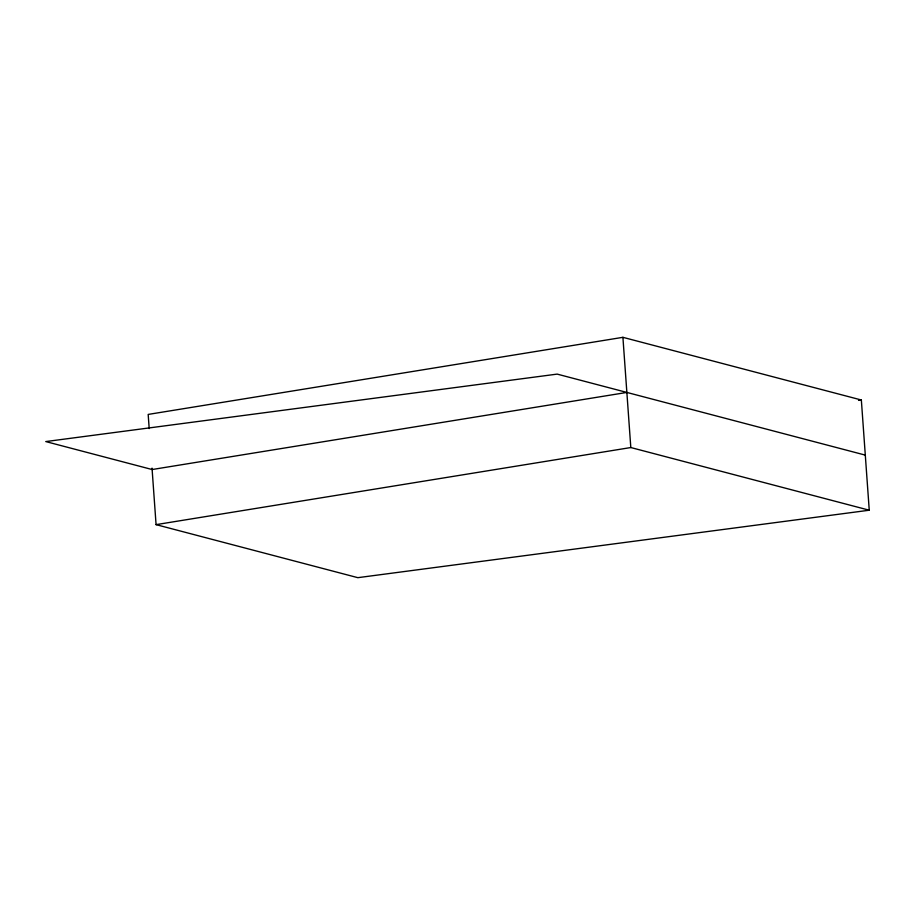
<?xml version="1.0" encoding="UTF-8"?>
<svg xmlns="http://www.w3.org/2000/svg" width="915" height="915" viewBox="0 0 915 915"><rect width="100%" height="100%" fill="white"/><g stroke="black" fill="none" stroke-linecap="round" stroke-linejoin="round"><path stroke-width="1.37" d="M152.027 468.125L156.076 524.638L357.834 577.674L869.25 510.215L861.347 400.004L622.909 337.326L148.184 414.426L149.191 428.563M626.855 392.432L152.13 469.532L45.75 441.568L557.166 374.109L865.304 455.11M156.076 524.638L630.812 447.538L869.25 510.215M858.522 400.381L861.347 400.004M622.909 337.326L630.812 447.538"/></g></svg>
